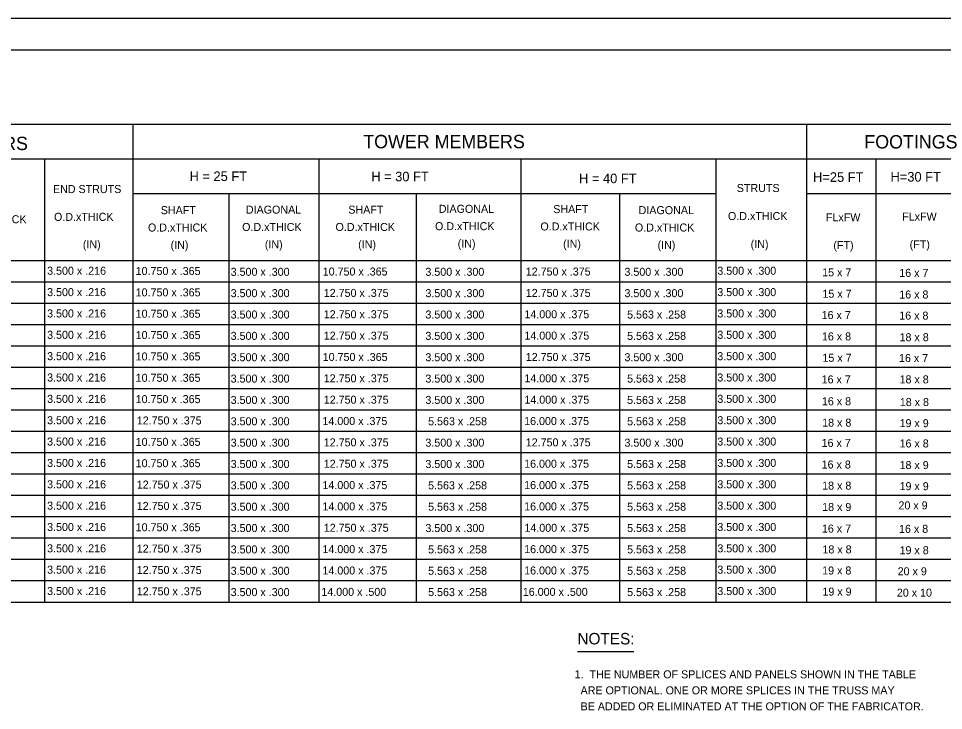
# Model space of a CAD drawing. Extents: x -3 to 26050223, y 0 to 12035012.
# Drawn here: x 14.2 to 43.09, y 21.72 to 43.33 of the extents above; entities that cross this region are included whole.
import ezdxf

# ---------------------------------------------------------------- set-up
doc = ezdxf.new("R2010")
doc.units = 0
for name, color, linetype in [('1', 7, 'Continuous'), ('2', 7, 'Continuous'), ('39', 7, 'Continuous')]:
    doc.layers.add(name, color=color, linetype=linetype)

msp = doc.modelspace()

# ---------------------------------------------------------------- linework, layer by layer
at = {"layer": '1'}
for p, q in [((68.892, 43.325), (0, 43.325)), ((4, 40.025), (17.775, 40.025)), ((17.775, 25.108), (17.775, 40.025)), ((17.775, 40.025), (67.875, 40.025)), ((38.825, 25.108), (38.825, 40.025)), ((6.55, 38.942), (17.775, 38.942)), ((15.025, 25.083), (15.025, 38.917)), ((17.775, 38.942), (65.125, 38.942)), ((23.592, 25.108), (23.592, 38.942)), ((29.9, 25.108), (29.9, 38.942)), ((35.992, 25.108), (35.992, 38.942)), ((40.983, 25.108), (40.983, 38.942)), ((17.775, 37.858), (35.992, 37.858)), ((20.783, 25.108), (20.783, 37.858)), ((26.633, 25.108), (26.633, 37.858)), ((32.983, 25.108), (32.983, 37.858)), ((38.825, 37.858), (65.125, 37.858)), ((3.979, 35.775), (20.692, 35.775)), ((20.692, 35.775), (67.875, 35.775)), ((6.55, 35.108), (20.692, 35.108)), ((20.692, 35.108), (65.125, 35.108)), ((6.55, 34.442), (20.692, 34.442)), ((20.692, 34.442), (65.125, 34.442)), ((6.55, 33.775), (20.692, 33.775)), ((20.692, 33.775), (65.125, 33.775)), ((6.55, 33.108), (20.692, 33.108)), ((20.692, 33.108), (65.125, 33.108)), ((6.55, 32.442), (20.692, 32.442)), ((20.692, 32.442), (65.125, 32.442)), ((6.55, 31.775), (20.692, 31.775)), ((20.692, 31.775), (65.125, 31.775)), ((6.55, 31.108), (20.758, 31.108)), ((20.692, 31.108), (65.125, 31.108)), ((6.55, 30.442), (20.758, 30.442)), ((20.692, 30.442), (65.125, 30.442)), ((6.55, 29.775), (20.758, 29.775)), ((20.692, 29.775), (65.125, 29.775)), ((6.55, 29.108), (20.758, 29.108)), ((20.692, 29.108), (65.125, 29.108)), ((6.55, 28.442), (20.758, 28.442)), ((20.692, 28.442), (65.125, 28.442)), ((6.55, 27.775), (20.758, 27.775)), ((20.692, 27.775), (65.125, 27.775)), ((6.55, 27.108), (20.758, 27.108)), ((20.692, 27.108), (65.125, 27.108)), ((6.55, 26.442), (20.758, 26.442)), ((20.692, 26.442), (65.125, 26.442)), ((6.55, 25.775), (20.758, 25.775)), ((20.692, 25.775), (65.125, 25.775)), ((3.979, 25.108), (20.758, 25.108)), ((20.692, 25.108), (67.867, 25.108))]:
    msp.add_line(p, q, dxfattribs=at)
at = {"layer": '2'}
msp.add_line((31.663, 23.559), (33.413, 23.559), dxfattribs=at)
at = {"layer": '39'}
msp.add_line((3.6, 42.342), (68.183, 42.342), dxfattribs=at)

# ---------------------------------------------------------------- texts
at = {"layer": '1'}
for s, height, p in [('TRUSS MEMBERS', 0.41665, (9.633, 39.217)), ('TOWER MEMBERS', 0.41665, (24.967, 39.275)), ('FOOTINGS', 0.4166, (40.617, 39.267)), ('H = 25 FT', 0.3, (19.542, 38.25)), ('H = 30 FT', 0.3, (25.217, 38.242)), ('H = 40 FT', 0.3, (31.708, 38.183)), ('H=25 FT', 0.3, (39.017, 38.225)), ('H=30 FT', 0.3, (41.435, 38.233)), ('STRUTS', 0.25, (36.633, 37.908)), ('END STRUTS', 0.25, (15.275, 37.875)), ('SHAFT', 0.25, (18.642, 37.217)), ('DIAGONAL', 0.25, (21.3, 37.233)), ('SHAFT', 0.25, (24.5, 37.233)), ('DIAGONAL', 0.25, (27.325, 37.258)), ('SHAFT', 0.25, (30.9, 37.25)), ('DIAGONAL', 0.25, (33.567, 37.217)), ('O.D.xTHICK', 0.25, (36.358, 37.033)), ('O.D.xTHICK', 0.25, (12.592, 36.933)), ('O.D.xTHICK', 0.25, (15.308, 37.008)), ('FLxFW', 0.25, (39.417, 36.992)), ('FLxFW', 0.25, (41.8, 37.017)), ('O.D.xTHICK', 0.25, (18.242, 36.675)), ('O.D.xTHICK', 0.25, (21.183, 36.692)), ('O.D.xTHICK', 0.25, (24.1, 36.692)), ('O.D.xTHICK', 0.25, (27.208, 36.717)), ('O.D.xTHICK', 0.25, (30.5, 36.708)), ('O.D.xTHICK', 0.25, (33.45, 36.675)), ('(IN)', 0.25, (16.208, 36.15)), ('(IN)', 0.25, (21.892, 36.15)), ('(IN)', 0.25, (24.808, 36.15)), ('(IN)', 0.25, (27.917, 36.175)), ('(IN)', 0.25, (31.208, 36.167)), ('(IN)', 0.25, (37.067, 36.158)), ('(FT)', 0.25, (42.033, 36.15)), ('(IN)', 0.25, (18.95, 36.133)), ('(IN)', 0.25, (34.158, 36.133)), ('(FT)', 0.25, (39.65, 36.125)), ('3.500 x .216', 0.25, (15.092, 35.325)), ('10.750 x .365', 0.25, (17.858, 35.317)), ('3.500 x .300', 0.25, (20.825, 35.292)), ('10.750 x .365', 0.25, (23.7, 35.3)), ('3.500 x .300', 0.25, (26.908, 35.292)), ('12.750 x .375', 0.25, (30.042, 35.3)), ('3.500 x .300', 0.25, (33.125, 35.292)), ('3.500 x .300', 0.25, (36.025, 35.325)), ('15 x 7', 0.25, (39.3, 35.275)), ('16 x 7', 0.25, (41.708, 35.258)), ('3.500 x .216', 0.25, (15.092, 34.658)), ('10.750 x .365', 0.25, (17.858, 34.65)), ('3.500 x .300', 0.25, (20.825, 34.625)), ('12.750 x .375', 0.25, (23.733, 34.633)), ('3.500 x .300', 0.25, (26.908, 34.625)), ('12.750 x .375', 0.25, (30.042, 34.633)), ('3.500 x .300', 0.25, (33.125, 34.625)), ('3.500 x .300', 0.25, (36.025, 34.658)), ('15 x 7', 0.25, (39.308, 34.608)), ('16 x 8', 0.25, (41.708, 34.583)), ('3.500 x .216', 0.25, (15.092, 33.992)), ('10.750 x .365', 0.25, (17.858, 33.983)), ('3.500 x .300', 0.25, (20.825, 33.958)), ('12.750 x .375', 0.25, (23.733, 33.967)), ('3.500 x .300', 0.25, (26.908, 33.958)), ('14.000 x .375', 0.25, (30, 33.967)), ('5.563 x .258', 0.25, (33.208, 33.958)), ('3.500 x .300', 0.25, (36.025, 33.992)), ('16 x 7', 0.25, (39.283, 33.942)), ('16 x 8', 0.25, (41.708, 33.925)), ('3.500 x .216', 0.25, (15.092, 33.325)), ('10.750 x .365', 0.25, (17.858, 33.317)), ('3.500 x .300', 0.25, (20.825, 33.292)), ('12.750 x .375', 0.25, (23.733, 33.3)), ('3.500 x .300', 0.25, (26.908, 33.292)), ('14.000 x .375', 0.25, (30, 33.3)), ('5.563 x .258', 0.25, (33.208, 33.292)), ('3.500 x .300', 0.25, (36.025, 33.325)), ('16 x 8', 0.25, (39.292, 33.275)), ('18 x 8', 0.25, (41.717, 33.25)), ('3.500 x .216', 0.25, (15.092, 32.658)), ('10.750 x .365', 0.25, (17.858, 32.65)), ('3.500 x .300', 0.25, (20.825, 32.625)), ('10.750 x .365', 0.25, (23.7, 32.633)), ('3.500 x .300', 0.25, (26.908, 32.625)), ('12.750 x .375', 0.25, (30.042, 32.633)), ('3.500 x .300', 0.25, (33.125, 32.625)), ('3.500 x .300', 0.25, (36.025, 32.658)), ('15 x 7', 0.25, (39.308, 32.608)), ('16 x 7', 0.25, (41.7, 32.6)), ('3.500 x .216', 0.25, (15.092, 31.992)), ('10.750 x .365', 0.25, (17.858, 31.983)), ('3.500 x .300', 0.25, (20.825, 31.958)), ('12.750 x .375', 0.25, (23.733, 31.967)), ('3.500 x .300', 0.25, (26.908, 31.958)), ('14.000 x .375', 0.25, (30, 31.967)), ('5.563 x .258', 0.25, (33.208, 31.958)), ('3.500 x .300', 0.25, (36.025, 31.992)), ('16 x 7', 0.25, (39.283, 31.933)), ('18 x 8', 0.25, (41.717, 31.933)), ('3.500 x .216', 0.25, (15.092, 31.325)), ('10.750 x .365', 0.25, (17.858, 31.317)), ('3.500 x .300', 0.25, (20.825, 31.292)), ('12.750 x .375', 0.25, (23.733, 31.3)), ('3.500 x .300', 0.25, (26.908, 31.292)), ('14.000 x .375', 0.25, (30, 31.3)), ('5.563 x .258', 0.25, (33.208, 31.292)), ('3.500 x .300', 0.25, (36.025, 31.325)), ('16 x 8', 0.25, (39.292, 31.25)), ('18 x 8', 0.25, (41.725, 31.225)), ('3.500 x .216', 0.25, (15.092, 30.658)), ('12.750 x .375', 0.25, (17.892, 30.65)), ('3.500 x .300', 0.25, (20.825, 30.625)), ('14.000 x .375', 0.25, (23.692, 30.633)), ('5.563 x .258', 0.25, (26.992, 30.625)), ('16.000 x .375', 0.25, (29.992, 30.633)), ('5.563 x .258', 0.25, (33.208, 30.625)), ('3.500 x .300', 0.25, (36.025, 30.658)), ('18 x 8', 0.25, (39.3, 30.583)), ('19 x 9', 0.25, (41.717, 30.567)), ('3.500 x .216', 0.25, (15.092, 29.992)), ('10.750 x .365', 0.25, (17.858, 29.983)), ('3.500 x .300', 0.25, (20.825, 29.958)), ('12.750 x .375', 0.25, (23.733, 29.967)), ('3.500 x .300', 0.25, (26.908, 29.958)), ('12.750 x .375', 0.25, (30.042, 29.967)), ('3.500 x .300', 0.25, (33.125, 29.958)), ('3.500 x .300', 0.25, (36.025, 29.992)), ('16 x 7', 0.25, (39.283, 29.95)), ('16 x 8', 0.25, (41.717, 29.933)), ('3.500 x .216', 0.25, (15.092, 29.325)), ('10.750 x .365', 0.25, (17.858, 29.317)), ('3.500 x .300', 0.25, (20.825, 29.292)), ('12.750 x .375', 0.25, (23.733, 29.3)), ('3.500 x .300', 0.25, (26.908, 29.292)), ('16.000 x .375', 0.25, (29.992, 29.3)), ('5.563 x .258', 0.25, (33.208, 29.292)), ('3.500 x .300', 0.25, (36.025, 29.325)), ('16 x 8', 0.25, (39.283, 29.275)), ('18 x 9', 0.25, (41.717, 29.258)), ('3.500 x .216', 0.25, (15.092, 28.658)), ('12.750 x .375', 0.25, (17.892, 28.65)), ('3.500 x .300', 0.25, (36.025, 28.658)), ('3.500 x .300', 0.25, (20.825, 28.625)), ('14.000 x .375', 0.25, (23.692, 28.633)), ('5.563 x .258', 0.25, (26.992, 28.625)), ('16.000 x .375', 0.25, (29.992, 28.633)), ('5.563 x .258', 0.25, (33.208, 28.625)), ('18 x 8', 0.25, (39.3, 28.617)), ('19 x 9', 0.25, (41.717, 28.6)), ('3.500 x .216', 0.25, (15.092, 27.992)), ('12.750 x .375', 0.25, (17.892, 27.983)), ('3.500 x .300', 0.25, (20.825, 27.958)), ('14.000 x .375', 0.25, (23.692, 27.967)), ('5.563 x .258', 0.25, (26.992, 27.958)), ('16.000 x .375', 0.25, (29.992, 27.967)), ('5.563 x .258', 0.25, (33.208, 27.958)), ('3.500 x .300', 0.25, (36.025, 27.992)), ('18 x 9', 0.25, (39.3, 27.95)), ('20 x 9', 0.25, (41.683, 28)), ('3.500 x .216', 0.25, (15.092, 27.325)), ('10.750 x .365', 0.25, (17.858, 27.317)), ('3.500 x .300', 0.25, (20.825, 27.292)), ('12.750 x .375', 0.25, (23.733, 27.3)), ('3.500 x .300', 0.25, (26.908, 27.292)), ('14.000 x .375', 0.25, (30, 27.3)), ('5.563 x .258', 0.25, (33.208, 27.292)), ('3.500 x .300', 0.25, (36.025, 27.325)), ('16 x 7', 0.25, (39.292, 27.275)), ('16 x 8', 0.25, (41.7, 27.267)), ('3.500 x .216', 0.25, (15.092, 26.658)), ('12.750 x .375', 0.25, (17.892, 26.65)), ('3.500 x .300', 0.25, (20.825, 26.625)), ('14.000 x .375', 0.25, (23.692, 26.633)), ('5.563 x .258', 0.25, (26.992, 26.625)), ('16.000 x .375', 0.25, (29.992, 26.633)), ('5.563 x .258', 0.25, (33.208, 26.625)), ('3.500 x .300', 0.25, (36.025, 26.658)), ('18 x 8', 0.25, (39.308, 26.625)), ('19 x 8', 0.25, (41.717, 26.6)), ('3.500 x .216', 0.25, (15.092, 25.992)), ('12.750 x .375', 0.25, (17.892, 25.983)), ('3.500 x .300', 0.25, (20.825, 25.958)), ('14.000 x .375', 0.25, (23.692, 25.967)), ('5.563 x .258', 0.25, (26.992, 25.958)), ('16.000 x .375', 0.25, (29.992, 25.967)), ('5.563 x .258', 0.25, (33.208, 25.958)), ('3.500 x .300', 0.25, (36.025, 25.992)), ('19 x 8', 0.25, (39.3, 25.967)), ('20 x 9', 0.25, (41.658, 25.942)), ('3.500 x .216', 0.25, (15.092, 25.325)), ('12.750 x .375', 0.25, (17.892, 25.317)), ('3.500 x .300', 0.25, (20.825, 25.292)), ('14.000 x .500', 0.25, (23.658, 25.3)), ('5.563 x .258', 0.25, (26.992, 25.292)), ('16.000 x .500', 0.25, (29.95, 25.3)), ('5.563 x .258', 0.25, (33.208, 25.292)), ('3.500 x .300', 0.25, (36.025, 25.325)), ('19 x 9', 0.25, (39.308, 25.308)), ('20 x 10', 0.25, (41.633, 25.275))]:
    msp.add_text(s, height=height, dxfattribs=at).set_placement(p)
at = {"layer": '2'}
for s, height, p in [('NOTES:', 0.3584, (31.655, 23.784)), ('1.  THE NUMBER OF SPLICES AND PANELS SHOWN IN THE TABLE', 0.25, (31.568, 22.725)), ('  ARE OPTIONAL. ONE OR MORE SPLICES IN THE TRUSS MAY', 0.25, (31.568, 22.225)), ('  BE ADDED OR ELIMINATED AT THE OPTION OF THE FABRICATOR.', 0.25, (31.568, 21.725))]:
    msp.add_text(s, height=height, dxfattribs=at).set_placement(p)

doc.saveas('drawing.dxf')
